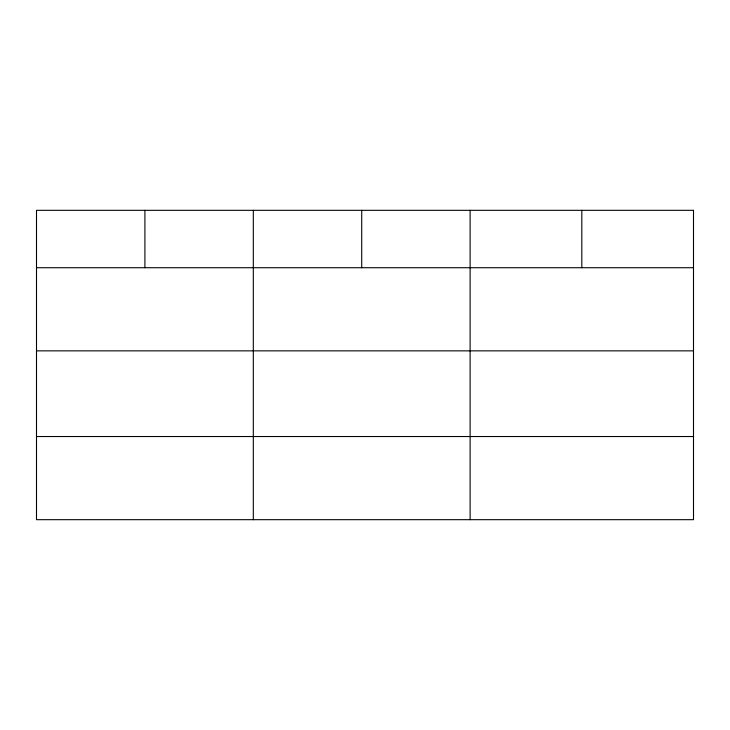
<?xml version="1.0" encoding="UTF-8"?>
<svg xmlns="http://www.w3.org/2000/svg" width="730" height="730" viewBox="0 0 730 730"><rect width="100%" height="100%" fill="white"/><g stroke="black" fill="none" stroke-linecap="round" stroke-linejoin="round"><path stroke-width="1.09" d="M36.5 267.718L693.5 267.718M36.5 350.856L693.5 350.856M36.5 436.531L693.5 436.531M581.81 210.322L581.81 267.718M470.12 210.322L470.12 519.678M361.715 210.322L361.715 267.718M253.31 210.322L253.31 519.678M144.905 210.322L144.905 267.718M693.5 210.322L36.5 210.322L36.5 519.678L693.5 519.678L693.5 210.322"/></g></svg>
